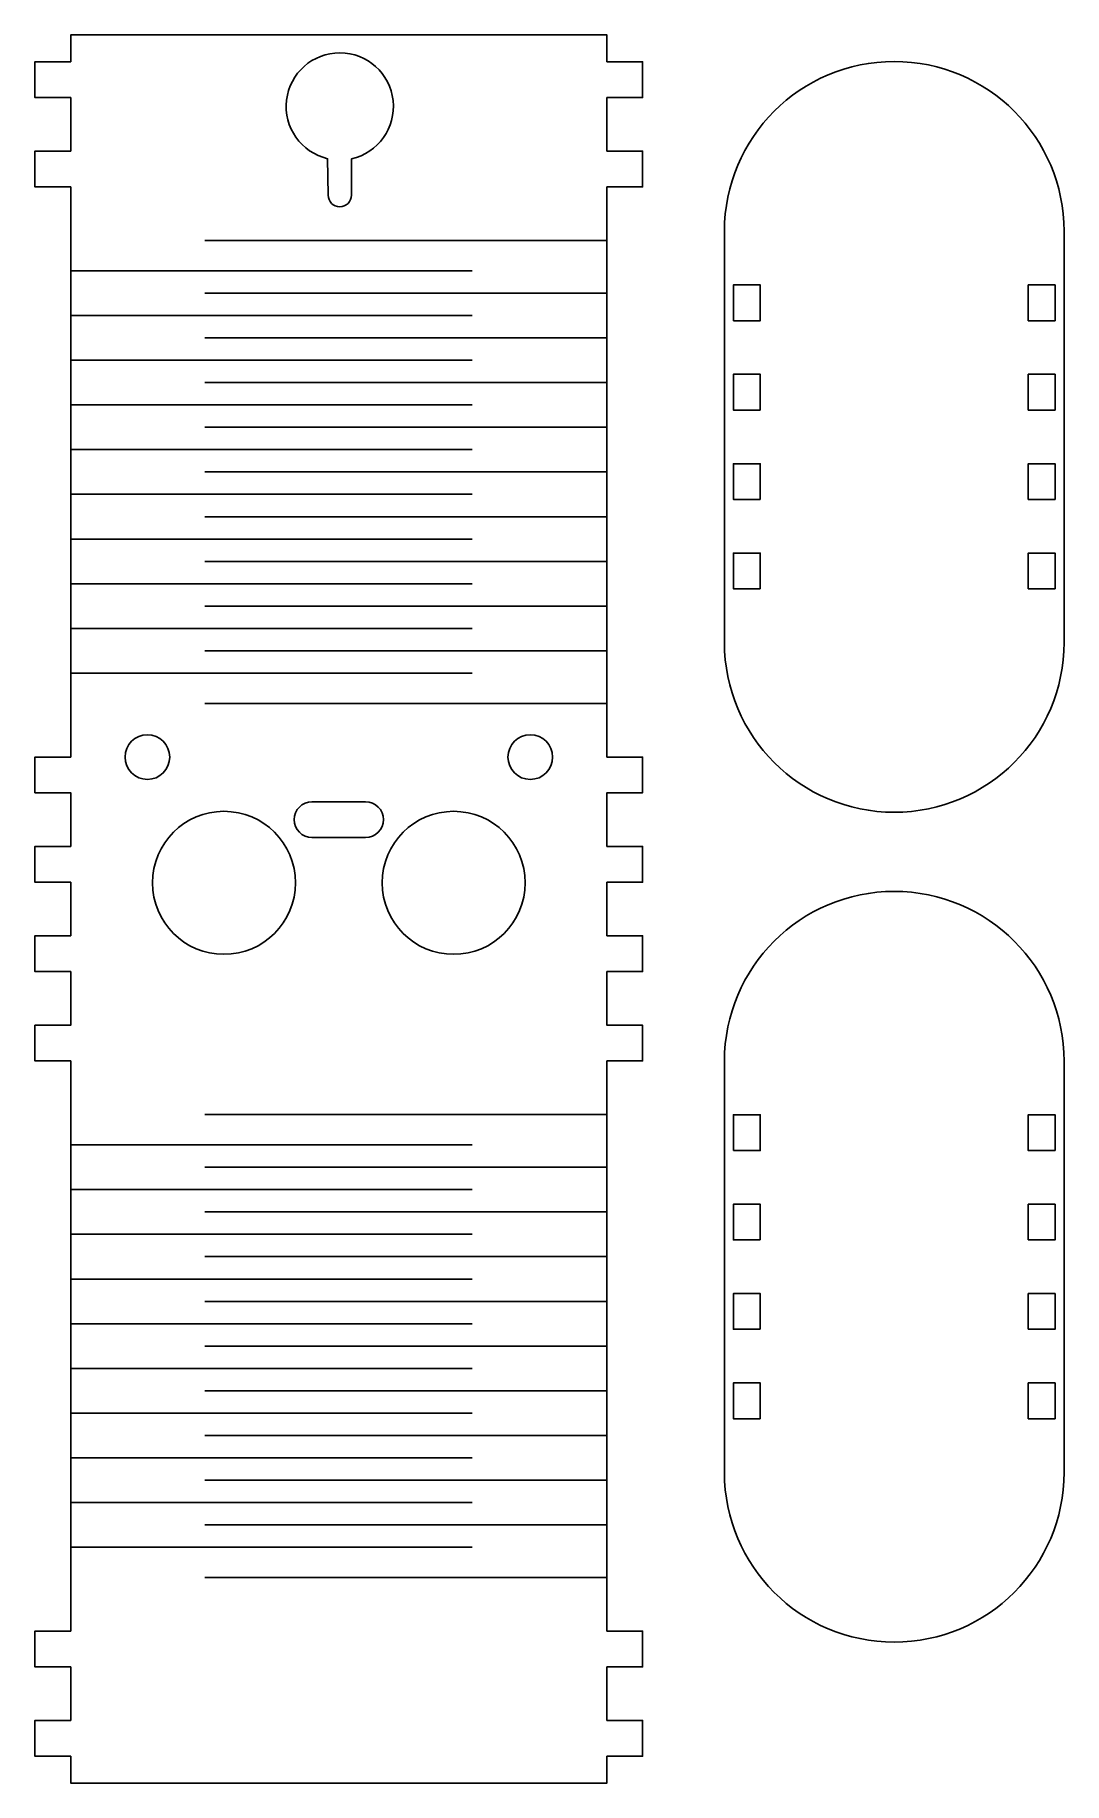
# Model space of a CAD drawing. Header units: inches. Extents: x 3 to 119, y 4 to 199.
import ezdxf

# ---------------------------------------------------------------- set-up
doc = ezdxf.new("R2010")
doc.units = ezdxf.units.IN
doc.header["$MEASUREMENT"] = 0
doc.layers.add('laser cutting', color=1, linetype='Continuous')

msp = doc.modelspace()

# ---------------------------------------------------------------- linework, layer by layer
at = {"layer": 'laser cutting', "linetype": 'Continuous', "lineweight": -3}
for p, q in [((36.25, 181.26), (36.19, 185.34)), ((38.85, 181.26), (38.87, 185.33)), ((67.44, 176.18), (22.44, 176.18))]:
    msp.add_line(p, q, dxfattribs=at)
at = {"layer": 'laser cutting', "color": 1, "linetype": 'Continuous', "lineweight": -3}
for points in [[(67.44, 20.58), (71.44, 20.58), (71.44, 16.58), (67.44, 16.58), (67.44, 10.58), (71.44, 10.58), (71.44, 6.58), (67.44, 6.58), (67.44, 3.58), (7.44, 3.58), (7.44, 6.58), (3.44, 6.58), (3.44, 10.58), (7.44, 10.58), (7.44, 16.58), (3.44, 16.58), (3.44, 20.58), (7.44, 20.58), (7.44, 26.58), (7.44, 78.38), (7.44, 84.38), (3.44, 84.38), (3.44, 88.38), (7.44, 88.38), (7.44, 94.38), (3.44, 94.38), (3.44, 98.38), (7.44, 98.38), (7.44, 104.38), (3.44, 104.38), (3.44, 108.38), (7.44, 108.38), (7.44, 114.38), (3.44, 114.38), (3.44, 118.38), (7.44, 118.38), (7.44, 124.38), (7.44, 176.18), (7.44, 182.18), (3.44, 182.18), (3.44, 186.18), (7.44, 186.18), (7.44, 192.18), (3.44, 192.18), (3.44, 196.18), (7.44, 196.18), (7.44, 199.18), (67.44, 199.18), (67.44, 196.18), (71.44, 196.18), (71.44, 192.18), (67.44, 192.18), (67.44, 186.18), (71.44, 186.18), (71.44, 182.18), (67.44, 182.18), (67.44, 176.18), (67.44, 124.38), (67.44, 118.38), (71.44, 118.38), (71.44, 114.38), (67.44, 114.38), (67.44, 108.38), (71.44, 108.38), (71.44, 104.38), (67.44, 104.38), (67.44, 98.38), (71.44, 98.38), (71.44, 94.38), (67.44, 94.38), (67.44, 88.38), (71.44, 88.38), (71.44, 84.38), (67.44, 84.38), (67.44, 78.38), (67.44, 26.58)], [(81.59, 167.21), (81.59, 171.21), (84.59, 171.21), (84.59, 167.21)], [(117.59, 167.21), (117.59, 171.21), (114.59, 171.21), (114.59, 167.21)], [(84.59, 157.21), (84.59, 161.21), (81.59, 161.21), (81.59, 157.21)], [(114.59, 157.21), (114.59, 161.21), (117.59, 161.21), (117.59, 157.21)], [(84.59, 147.21), (84.59, 151.21), (81.59, 151.21), (81.59, 147.21)], [(114.59, 147.21), (114.59, 151.21), (117.59, 151.21), (117.59, 147.21)], [(84.59, 137.21), (84.59, 141.21), (81.59, 141.21), (81.59, 137.21)], [(114.59, 137.21), (114.59, 141.21), (117.59, 141.21), (117.59, 137.21)], [(81.59, 74.35), (81.59, 78.35), (84.59, 78.35), (84.59, 74.35)], [(117.59, 74.35), (117.59, 78.35), (114.59, 78.35), (114.59, 74.35)], [(84.59, 64.35), (84.59, 68.35), (81.59, 68.35), (81.59, 64.35)], [(114.59, 64.35), (114.59, 68.35), (117.59, 68.35), (117.59, 64.35)], [(84.59, 54.35), (84.59, 58.35), (81.59, 58.35), (81.59, 54.35)], [(114.59, 54.35), (114.59, 58.35), (117.59, 58.35), (117.59, 54.35)], [(84.59, 44.35), (84.59, 48.35), (81.59, 48.35), (81.59, 44.35)], [(114.59, 44.35), (114.59, 48.35), (117.59, 48.35), (117.59, 44.35)]]:
    msp.add_lwpolyline(points, close=True, dxfattribs=at)
for points in [[(118.59, 177.21, 1), (80.59, 177.21), (80.59, 131.21, 1), (118.59, 131.21)], [(118.59, 84.35, 1), (80.59, 84.35), (80.59, 38.35, 1), (118.59, 38.35)]]:
    msp.add_lwpolyline(points, format="xyb", close=True, dxfattribs=at)
for points in [[(7.38, 172.78), (52.38, 172.78)], [(67.44, 170.28), (22.44, 170.28)], [(52.38, 167.78), (7.44, 167.78)], [(67.44, 165.28), (22.44, 165.28)], [(7.38, 162.78), (52.38, 162.78)], [(67.44, 160.28), (22.44, 160.28)], [(52.38, 157.78), (7.44, 157.78)], [(67.44, 155.28), (22.44, 155.28)], [(7.38, 152.78), (52.38, 152.78)], [(67.44, 150.28), (22.44, 150.28)], [(52.38, 147.78), (7.44, 147.78)], [(67.44, 145.28), (22.44, 145.28)], [(7.38, 142.78), (52.38, 142.78)], [(67.44, 140.28), (22.44, 140.28)], [(52.38, 137.78), (7.44, 137.78)], [(67.44, 135.28), (22.44, 135.28)], [(7.38, 132.78), (52.38, 132.78)], [(67.44, 130.28), (22.44, 130.28)], [(52.38, 127.78), (7.44, 127.78)], [(67.44, 124.38), (22.44, 124.38)], [(22.44, 78.38), (67.44, 78.38)], [(7.38, 74.98), (52.38, 74.98)], [(67.44, 72.48), (22.44, 72.48)], [(52.38, 69.98), (7.44, 69.98)], [(67.44, 67.48), (22.44, 67.48)], [(7.38, 64.98), (52.38, 64.98)], [(67.44, 62.48), (22.44, 62.48)], [(52.38, 59.98), (7.44, 59.98)], [(67.44, 57.48), (22.44, 57.48)], [(7.38, 54.98), (52.38, 54.98)], [(67.44, 52.48), (22.44, 52.48)], [(52.38, 49.98), (7.44, 49.98)], [(67.44, 47.48), (22.44, 47.48)], [(7.38, 44.98), (52.38, 44.98)], [(67.44, 42.48), (22.44, 42.48)], [(52.38, 39.98), (7.44, 39.98)], [(67.44, 37.48), (22.44, 37.48)], [(7.38, 34.98), (52.38, 34.98)], [(67.44, 32.48), (22.44, 32.48)], [(52.38, 29.98), (7.44, 29.98)], [(67.44, 26.58), (22.44, 26.58)]]:
    msp.add_lwpolyline(points, dxfattribs=at)
at = {"layer": 'laser cutting', "linetype": 'Continuous', "lineweight": -3}
msp.add_lwpolyline([(40.44, 113.38), (37.44, 113.38), (34.44, 113.38, 1), (34.44, 109.38), (40.44, 109.38, 1)], format="xyb", close=True, dxfattribs=at)
at = {"layer": 'laser cutting', "color": 1, "linetype": 'Continuous', "lineweight": -3}
for centre in [(16.02, 118.38), (58.87, 118.38)]:
    msp.add_circle(centre, 2.5, dxfattribs=at)
at = {"layer": 'laser cutting', "linetype": 'Continuous', "lineweight": -3}
for centre in [(24.59, 104.31), (50.29, 104.31)]:
    msp.add_circle(centre, 8, dxfattribs=at)
for centre, radius, start, end in [((37.55, 191.18), 6, 282.6688, 256.8978), ((37.55, 181.26), 1.3, 180, 360)]:
    msp.add_arc(centre, radius, start, end, dxfattribs=at)

doc.saveas('drawing.dxf')
